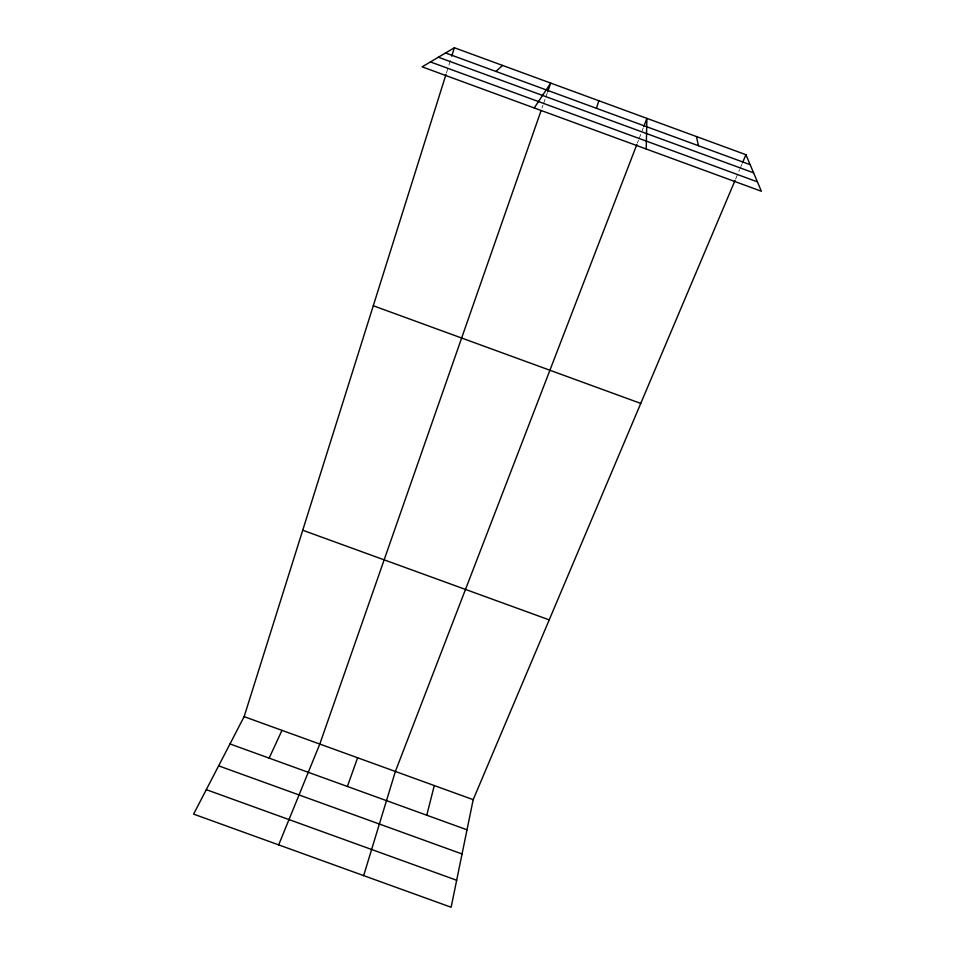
<?xml version="1.0" encoding="UTF-8"?>
<svg xmlns="http://www.w3.org/2000/svg" width="955" height="955" viewBox="0 0 955 955"><rect width="100%" height="100%" fill="white"/><g stroke="black" fill="none" stroke-linecap="round" stroke-linejoin="round"><path stroke-width="0.72" stroke-dasharray="4.78 3.58" d="M446.439 73.022L451.285 57.575M541.974 108.058L542.953 105.277M543.431 103.892L545.377 98.341M545.854 96.956L547.8 91.405M637.415 143.047L638.465 140.313M639.002 138.941L643.216 127.97M735.625 179.062L739.636 169.584M740.209 168.235L741.916 164.176"/><path stroke-width="1.43" d="M646.189 149.016L646.917 118.384L643.754 126.609M735.052 180.411L473.191 799.657L451.13 907.25L193.614 814.114L244.134 716.644L445.997 74.43M426.766 815.224L434.298 785.559M363.664 875.616L395.382 771.461L636.889 144.42M596.481 108.321L598.821 100.741M451.727 56.178L454.377 47.75L745.927 154.698L761.386 191.251L422.134 66.85L454.377 47.75M541.008 110.828L319.794 744.064L278.681 844.877M547.8 91.405L550.701 83.085L534.239 107.963M347.393 786.466L357.6 757.769M742.489 162.828L745.927 154.698M269.143 758.127L281.976 730.36M495.908 71.434L502.557 65.418M206.292 789.654L456.657 880.259M302.723 530.24L549.221 619.879M244.134 716.644L473.191 799.657M229.988 743.945L467.007 829.8M218.635 765.838L462.053 853.961M373.286 305.755L640.745 403.416M445.567 52.967L750.153 164.69M438.381 57.228L753.591 172.831M430.43 61.932L757.411 181.844M696.434 136.553L698.451 145.721"/></g></svg>
